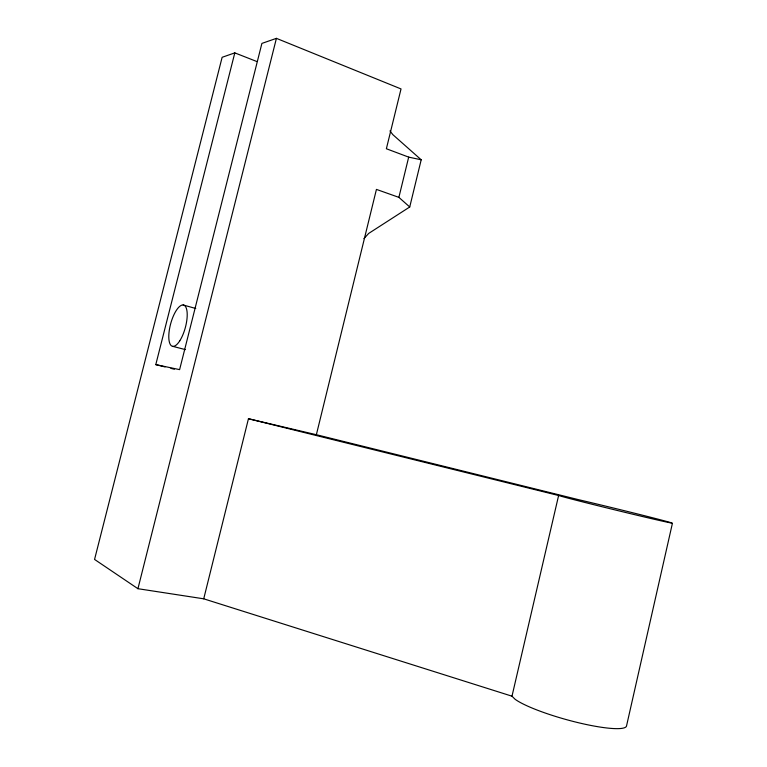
<?xml version="1.0" encoding="UTF-8"?>
<svg xmlns="http://www.w3.org/2000/svg" width="767" height="767" viewBox="0 0 767 767"><rect width="100%" height="100%" fill="white"/><g stroke="black" fill="none" stroke-linecap="round" stroke-linejoin="round"><path stroke-width="1.15" d="M672.438 523.209L626.476 726.186A59.836 9.904 15.5 0 1 577.743 722.562A59.836 9.904 15.5 0 1 515.098 699.274L511.992 696.187L203.725 598.816L137.935 588.701L94.562 559.431L222.133 57.295L234.807 52.875L256.935 61.561M511.992 696.187L558.616 495.511L248.45 418.734L203.725 598.816M363.932 238.614L368.706 233.417L409.731 206.985L398.888 197.368L408.686 157.13L386.376 148.75L401.026 88.934L276.417 38.35L261.902 43.412L179.612 369.627L155.787 364.622L234.807 52.875M409.731 206.985L421.198 159.785L392.867 134.676L389.962 130.917M558.616 495.511L562.153 496.537A59.203 0.729 13.7 0 0 642.65 516.565A59.203 0.729 13.7 0 0 662.515 520.342A59.203 0.729 13.7 0 0 578.28 499.605L316.368 434.716L376.434 189.401L398.888 197.368M137.935 588.701L276.417 38.35M408.686 157.13L421.198 159.785M248.45 418.734L316.368 434.716M155.787 364.622L165.078 366.933M170.888 368.371L174.368 369.243M172.671 346.329L185.384 349.608M183.131 304.978L195.758 308.478M179.794 340.778A21.351 7.574 -74.8 0 0 184.933 305.86A21.351 7.574 -74.8 0 0 169.286 330.366A21.351 7.574 -74.8 0 0 179.794 340.778"/></g></svg>
